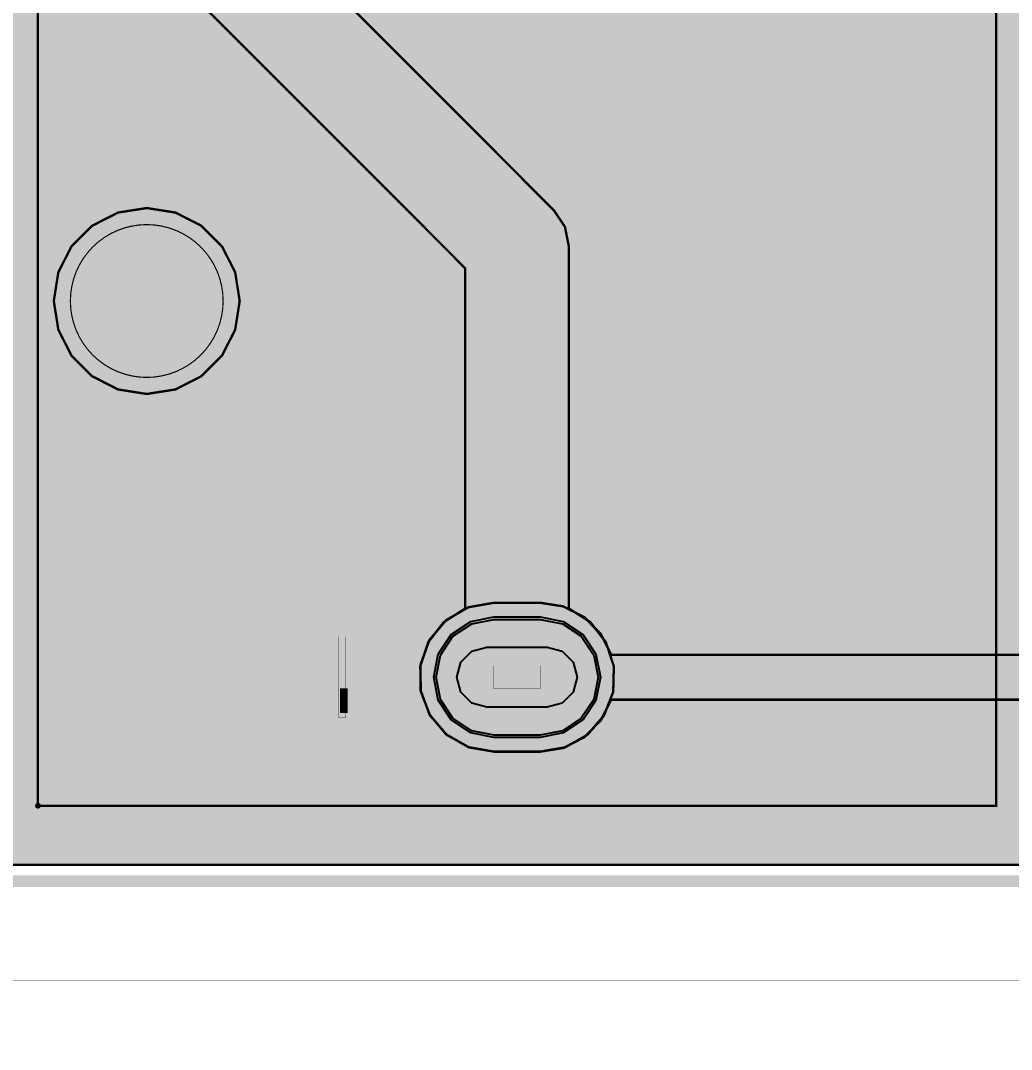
# Model space of a CAD drawing. Header units: millimetres. Extents: x -2 to 105, y -97 to 5.
# Drawn here: x 27.38 to 48.78, y -85.58 to -63.36 of the extents above; entities that cross this region are included whole.
import ezdxf
from ezdxf.enums import TextEntityAlignment as Align

# ---------------------------------------------------------------- set-up
doc = ezdxf.new("R2010")
doc.units = ezdxf.units.MM
doc.header["$MEASUREMENT"] = 0
for name, color, linetype, true_color in [('Board-Outline-Layer', 7, 'Continuous', 0xff00ff), ('Bottom-Layer', 7, 'Continuous', 0x0000ff), ('Bottom-Paste-Mask-Layer', 7, 'Continuous', 0x800000), ('Bottom-Silkscreen-Layer', 7, 'Continuous', 0x66cc33), ('Bottom-Solder-Mask-Layer', 7, 'Continuous', 0xaa00ff), ('Component-Marking-Layer', 7, 'Continuous', 0x66ffcc), ('Component-Shape-Layer', 7, 'Continuous', 0x00cccc), ('Document-Layer', 7, 'Continuous', 0xffffff), ('Hole-Layer', 7, 'Continuous', 0x222222), ('Multi-Layer', 7, 'Continuous', 0xc0c0c0), ('Pin-Soldering-Layer', 7, 'Continuous', 0xcc9999), ('Top-Layer', 7, 'Continuous', 0xff0000), ('Top-Paste-Mask-Layer', 7, 'Continuous', 0x808080), ('Top-Solder-Mask-Layer', 7, 'Continuous', 0x800080)]:
    doc.layers.add(name, color=color, linetype=linetype, true_color=true_color)
doc.styles.get("Standard").update_dxf_attribs({"font": 'arial.ttf'})

msp = doc.modelspace()

# ---------------------------------------------------------------- hatches: boundary and pattern name
at = {"layer": 'Bottom-Layer'}
for points in [[(8.583, -71.73), (8.583, -81.591), (3, -81.591), (2.316, -81.501), (1.679, -81.237), (1.132, -80.817), (0.712, -80.27), (0.448, -79.633), (0.358, -78.949), (0.358, -2.949), (0.448, -2.265), (0.712, -1.628), (1.132, -1.081), (1.679, -0.661), (2.316, -0.397), (3, -0.307), (80, -0.307), (80.684, -0.397), (81.321, -0.661), (81.868, -1.081), (82.288, -1.628), (82.552, -2.265), (82.642, -2.949), (82.642, -78.949), (82.552, -79.633), (82.288, -80.27), (81.868, -80.817), (81.321, -81.237), (80.684, -81.501), (80, -81.591), (24.383, -81.591), (24.383, -71.73), (24.352, -71.657), (24.279, -71.626), (19.355, -71.626), (19.355, -70.781), (19.506, -70.516), (19.523, -70.212), (19.401, -69.932), (19.167, -69.736), (18.87, -69.666), (18.573, -69.736), (18.339, -69.932), (18.217, -70.212), (18.234, -70.516), (18.385, -70.781), (18.385, -71.626), (8.687, -71.626), (8.613, -71.657)], [(57.894, -77.057), (40.137, -77.057), (39.91, -76.604), (39.554, -76.244), (39.104, -76.013), (38.604, -75.934), (37.604, -75.934), (37.054, -76.031), (36.57, -76.31), (36.211, -76.738), (36.02, -77.263), (36.02, -77.821), (36.211, -78.346), (36.57, -78.774), (37.054, -79.053), (37.604, -79.15), (38.604, -79.15), (39.104, -79.07), (39.554, -78.839), (39.91, -78.479), (40.137, -78.027), (58.095, -78.027), (58.28, -77.99), (58.438, -77.885), (74.191, -62.131), (74.296, -61.974), (74.333, -61.788), (74.333, -17.272), (74.296, -17.086), (74.191, -16.929), (73.937, -16.675), (73.78, -16.57), (73.594, -16.533), (68.885, -16.533), (68.699, -16.57), (68.542, -16.675), (67.541, -17.676), (67.247, -17.757), (67.02, -17.96), (66.908, -18.244), (66.935, -18.548), (67.095, -18.808), (67.355, -18.968), (67.659, -18.995), (67.942, -18.883), (68.146, -18.656), (68.227, -18.362), (69.086, -17.503), (73.363, -17.503), (73.363, -61.587)], [(28.096, -69.417), (28.194, -70.037), (28.479, -70.597), (28.924, -71.041), (29.483, -71.327), (30.104, -71.425), (30.724, -71.327), (31.284, -71.041), (31.729, -70.597), (32.014, -70.037), (32.112, -69.417), (32.014, -68.796), (31.729, -68.236), (31.284, -67.792), (30.724, -67.507), (30.104, -67.409), (29.483, -67.507), (28.924, -67.792), (28.479, -68.236), (28.194, -68.796)], [(37.604, -78.792), (37.126, -78.697), (36.72, -78.426), (36.449, -78.02), (36.354, -77.542), (36.449, -77.063), (36.72, -76.658), (37.126, -76.387), (37.604, -76.292), (38.604, -76.292), (39.082, -76.387), (39.488, -76.658), (39.759, -77.063), (39.854, -77.542), (39.759, -78.02), (39.488, -78.426), (39.082, -78.697), (38.604, -78.792)]]:
    msp.add_hatch(color=256, dxfattribs=at).paths.add_polyline_path(points)
at = {"layer": 'Bottom-Paste-Mask-Layer'}
msp.add_hatch(color=256, dxfattribs=at).paths.add_polyline_path([(37.604, -78.792), (37.126, -78.697), (36.72, -78.426), (36.449, -78.02), (36.354, -77.542), (36.449, -77.063), (36.72, -76.658), (37.126, -76.387), (37.604, -76.292), (38.604, -76.292), (39.082, -76.387), (39.488, -76.658), (39.759, -77.063), (39.854, -77.542), (39.759, -78.02), (39.488, -78.426), (39.082, -78.697), (38.604, -78.792)])
at = {"layer": 'Bottom-Solder-Mask-Layer'}
msp.add_hatch(color=256, dxfattribs=at).paths.add_polyline_path([(37.604, -78.843), (37.106, -78.744), (36.684, -78.462), (36.402, -78.04), (36.303, -77.542), (36.402, -77.044), (36.684, -76.622), (37.106, -76.34), (37.604, -76.241), (38.604, -76.241), (39.102, -76.34), (39.524, -76.622), (39.806, -77.044), (39.905, -77.542), (39.806, -78.04), (39.524, -78.462), (39.102, -78.744), (38.604, -78.843)])
at = {"layer": 'Component-Marking-Layer'}
msp.add_hatch(color=256, dxfattribs=at).paths.add_polyline_path([(27.694, -80.317, 1), (27.814, -80.317, 1)])
msp.add_hatch(color=256, dxfattribs=at).paths.add_polyline_path([(27.694, -80.317, 1), (27.814, -80.317, 1)])
at = {"layer": 'Document-Layer'}
msp.add_hatch(color=256, dxfattribs=at).paths.add_polyline_path([(34.404, -78.417), (34.254, -78.417), (34.254, -76.717), (34.254, -76.667), (34.304, -76.667), (34.404, -76.667)])
msp.add_hatch(color=256, dxfattribs=at).paths.add_polyline_path([(34.404, -78.417), (34.254, -78.417), (34.254, -76.717), (34.254, -76.667), (34.304, -76.667), (34.404, -76.667)])
at = {"layer": 'Hole-Layer'}
msp.add_hatch(color=256, dxfattribs=at).paths.add_polyline_path([(37.454, -78.192), (37.129, -78.105), (36.891, -77.867), (36.804, -77.542), (36.891, -77.217), (37.129, -76.979), (37.454, -76.892), (38.754, -76.892), (39.079, -76.979), (39.317, -77.217), (39.404, -77.542), (39.317, -77.867), (39.079, -78.105), (38.754, -78.192)])
at = {"layer": 'Multi-Layer'}
for points in [[(28.454, -69.417, 1), (31.754, -69.417, 1)], [(28.454, -69.417, 1), (31.754, -69.417, 1)], [(37.604, -78.792), (37.126, -78.697), (36.72, -78.426), (36.449, -78.02), (36.354, -77.542), (36.449, -77.063), (36.72, -76.658), (37.126, -76.387), (37.604, -76.292), (38.604, -76.292), (39.082, -76.387), (39.488, -76.658), (39.759, -77.063), (39.854, -77.542), (39.759, -78.02), (39.488, -78.426), (39.082, -78.697), (38.604, -78.792)], [(37.604, -78.792), (37.126, -78.697), (36.72, -78.426), (36.449, -78.02), (36.354, -77.542), (36.449, -77.063), (36.72, -76.658), (37.126, -76.387), (37.604, -76.292), (38.604, -76.292), (39.082, -76.387), (39.488, -76.658), (39.759, -77.063), (39.854, -77.542), (39.759, -78.02), (39.488, -78.426), (39.082, -78.697), (38.604, -78.792)], [(37.604, -78.792), (37.126, -78.697), (36.72, -78.426), (36.449, -78.02), (36.354, -77.542), (36.449, -77.063), (36.72, -76.658), (37.126, -76.387), (37.604, -76.292), (38.604, -76.292), (39.082, -76.387), (39.488, -76.658), (39.759, -77.063), (39.854, -77.542), (39.759, -78.02), (39.488, -78.426), (39.082, -78.697), (38.604, -78.792)]]:
    msp.add_hatch(color=256, dxfattribs=at).paths.add_polyline_path(points)
at = {"layer": 'Pin-Soldering-Layer'}
msp.add_hatch(color=256, dxfattribs=at).paths.add_polyline_path([(37.604, -77.292), (38.604, -77.292), (38.604, -77.792), (37.604, -77.792)])
msp.add_hatch(color=256, dxfattribs=at).paths.add_polyline_path([(37.604, -77.292), (38.604, -77.292), (38.604, -77.792), (37.604, -77.792)])
at = {"layer": 'Top-Layer'}
for points in [[(0.358, -78.949), (0.358, -66.487), (0.373, -66.488), (0.387, -66.489), (0.45, -66.489), (0.45, -74.96), (0.497, -75.195), (0.63, -75.393), (1.607, -76.371), (1.287, -77.058), (1.158, -77.804), (1.23, -78.559), (1.498, -79.268), (1.943, -79.882), (2.534, -80.357), (3.228, -80.66), (3.978, -80.77), (4.731, -80.679), (5.433, -80.393), (6.035, -79.933), (6.495, -79.331), (6.781, -78.629), (6.872, -77.876), (6.762, -77.126), (6.459, -76.431), (5.984, -75.841), (5.37, -75.396), (4.661, -75.128), (3.907, -75.056), (3.16, -75.184), (2.473, -75.505), (1.675, -74.707), (1.675, -66.489), (1.737, -66.489), (1.913, -66.443), (2.044, -66.317), (2.095, -66.143), (6.18, -66.143), (6.232, -66.317), (6.362, -66.443), (6.538, -66.489), (7.538, -66.489), (7.713, -66.443), (7.844, -66.317), (7.896, -66.143), (9.88, -66.143), (9.932, -66.317), (10.062, -66.443), (10.238, -66.489), (11.238, -66.489), (11.417, -66.441), (11.548, -66.31), (11.596, -66.131), (11.596, -65.923), (12.145, -65.374), (12.278, -65.175), (12.325, -64.941), (12.325, -63.339), (12.387, -63.339), (12.567, -63.291), (12.698, -63.16), (12.746, -62.981), (12.746, -61.081), (12.698, -60.902), (12.567, -60.77), (12.387, -60.722), (12.325, -60.722), (12.325, -57.369), (12.387, -57.369), (12.567, -57.321), (12.698, -57.19), (12.746, -57.011), (12.746, -55.111), (12.698, -54.932), (12.567, -54.8), (12.387, -54.752), (11.037, -54.752), (10.866, -54.796), (10.736, -54.917), (10.736, -49.051), (10.926, -48.796), (10.974, -48.481), (10.871, -48.181), (10.639, -47.963), (10.333, -47.877), (10.022, -47.944), (10.022, -40.021), (9.985, -39.835), (9.88, -39.678), (8.074, -37.872), (7.917, -37.767), (7.731, -37.73), (3.84, -37.73), (3.566, -37.323), (3.158, -37.052), (2.677, -36.957), (2.196, -37.053), (1.789, -37.326), (1.516, -37.734), (1.421, -38.215), (1.516, -38.696), (1.789, -39.104), (2.196, -39.377), (2.677, -39.473), (3.158, -39.379), (3.566, -39.107), (3.84, -38.7), (7.53, -38.7), (8.498, -39.668), (8.161, -39.803), (7.947, -40.095), (7.918, -40.456), (8.083, -40.779), (8.083, -43.046), (8.04, -42.879), (7.942, -42.738), (5.596, -40.392), (5.439, -40.287), (5.253, -40.25), (3.831, -40.25), (3.55, -39.848), (3.137, -39.583), (2.655, -39.497), (2.176, -39.602), (1.773, -39.882), (1.508, -40.294), (1.421, -40.777), (1.525, -41.256), (1.804, -41.659), (2.216, -41.925), (2.699, -42.013), (3.178, -41.91), (3.582, -41.632), (3.848, -41.22), (5.052, -41.22), (7.114, -43.282), (7.114, -53.08), (4.338, -55.856), (1.984, -55.856), (1.964, -55.799), (1.935, -55.746), (1.98, -55.65), (1.996, -55.545), (1.996, -54.929), (2.137, -54.929), (2.317, -54.881), (2.448, -54.749), (2.496, -54.57), (2.496, -53.593), (3.112, -52.977), (3.245, -52.778), (3.291, -52.544), (3.291, -49.474), (3.652, -49.173), (3.877, -48.759), (3.934, -48.292), (3.816, -47.837), (3.539, -47.457), (3.141, -47.205), (2.679, -47.117), (2.217, -47.205), (1.819, -47.457), (1.542, -47.837), (1.424, -48.292), (1.481, -48.759), (1.706, -49.173), (2.067, -49.474), (2.067, -52.29), (1.315, -53.042), (0.358, -53.042), (0.358, -2.949), (0.448, -2.265), (0.712, -1.628), (1.132, -1.081), (1.679, -0.661), (2.316, -0.397), (3, -0.307), (80, -0.307), (80.684, -0.397), (81.321, -0.661), (81.868, -1.081), (82.288, -1.628), (82.552, -2.265), (82.642, -2.949), (82.642, -78.949), (82.552, -79.633), (82.288, -80.27), (81.868, -80.817), (81.321, -81.237), (80.684, -81.501), (80, -81.591), (24.383, -81.591), (24.383, -72.367), (26.365, -72.367), (26.551, -72.33), (26.708, -72.225), (26.962, -71.971), (27.067, -71.814), (27.104, -71.628), (27.104, -64.567), (27.067, -64.381), (26.962, -64.224), (26.302, -63.563), (26.145, -63.458), (25.959, -63.421), (23.673, -63.421), (23.487, -63.458), (23.33, -63.563), (22.249, -64.644), (22.144, -64.801), (22.107, -64.987), (22.107, -65.529), (21.887, -65.529), (21.708, -65.577), (21.577, -65.708), (21.529, -65.887), (21.529, -67.237), (21.577, -67.416), (21.708, -67.547), (21.887, -67.595), (23.297, -67.595), (23.464, -67.554), (23.592, -67.44), (23.721, -67.554), (23.887, -67.595), (25.297, -67.595), (25.476, -67.547), (25.607, -67.416), (25.655, -67.237), (25.655, -65.887), (25.607, -65.708), (25.476, -65.577), (25.297, -65.529), (23.887, -65.529), (23.721, -65.57), (23.592, -65.684), (23.464, -65.57), (23.297, -65.529), (23.077, -65.529), (23.077, -65.188), (23.874, -64.392), (25.758, -64.392), (26.134, -64.768), (26.134, -71.397), (22.976, -71.397), (22.976, -71.253), (23.196, -71.253), (23.362, -71.212), (23.491, -71.098), (23.619, -71.212), (23.786, -71.253), (25.196, -71.253), (25.375, -71.205), (25.506, -71.074), (25.554, -70.895), (25.554, -69.545), (25.506, -69.366), (25.375, -69.235), (25.196, -69.187), (23.786, -69.187), (23.619, -69.228), (23.491, -69.342), (23.362, -69.228), (23.196, -69.187), (21.786, -69.187), (21.607, -69.235), (21.476, -69.366), (21.428, -69.545), (21.428, -70.099), (20.852, -70.099), (20.587, -69.948), (20.282, -69.932), (20.003, -70.053), (19.807, -70.287), (19.737, -70.584), (19.807, -70.881), (20.003, -71.115), (20.282, -71.237), (20.587, -71.22), (20.852, -71.069), (21.473, -71.069), (21.604, -71.204), (21.786, -71.253), (22.006, -71.253), (22.006, -71.626), (14.098, -71.626), (14.102, -71.589), (14.103, -71.552), (14.103, -71.362), (14.184, -71.362), (14.364, -71.314), (14.495, -71.183), (14.543, -71.004), (14.543, -69.811), (14.694, -69.66), (14.694, -71.004), (14.742, -71.183), (14.873, -71.314), (15.052, -71.362), (16.184, -71.362), (16.364, -71.314), (16.495, -71.183), (16.543, -71.004), (16.543, -69.627), (16.495, -69.448), (16.364, -69.317), (16.184, -69.269), (15.085, -69.269), (17.869, -66.485), (17.974, -66.327), (18.011, -66.142), (18.011, -52.987), (18.162, -52.722), (18.179, -52.418), (18.057, -52.138), (17.823, -51.942), (17.526, -51.872), (17.229, -51.942), (16.995, -52.138), (16.873, -52.418), (16.89, -52.722), (17.041, -52.987), (17.041, -54.978), (16.883, -54.714), (16.624, -54.55), (16.319, -54.52), (16.033, -54.63), (15.827, -54.858), (15.746, -55.154), (13.322, -57.577), (13.217, -57.734), (13.18, -57.92), (13.18, -66.449), (10.462, -69.167), (9.476, -69.167), (9.297, -69.215), (9.166, -69.346), (9.118, -69.525), (9.118, -70.902), (9.166, -71.081), (9.297, -71.212), (9.476, -71.26), (9.573, -71.26), (9.573, -71.626), (8.687, -71.626), (8.613, -71.657), (8.583, -71.73), (8.583, -81.591), (3, -81.591), (2.316, -81.501), (1.679, -81.237), (1.132, -80.817), (0.712, -80.27), (0.448, -79.633)], [(36.984, -68.709), (36.984, -76.058), (36.521, -76.353), (36.184, -76.787), (36.013, -77.309), (36.027, -77.858), (36.226, -78.37), (36.585, -78.786), (37.063, -79.056), (37.604, -79.15), (38.604, -79.15), (39.145, -79.056), (39.623, -78.786), (39.982, -78.37), (40.181, -77.858), (40.195, -77.309), (40.024, -76.787), (39.687, -76.353), (39.224, -76.058), (39.224, -68.245), (39.139, -67.816), (38.896, -67.453), (15.552, -44.109), (15.552, -36.223), (15.466, -35.795), (15.224, -35.431), (14.86, -35.188), (14.431, -35.103), (14.003, -35.188), (13.639, -35.431), (13.397, -35.795), (13.311, -36.223), (13.311, -44.573), (13.397, -45.001), (13.639, -45.365)], [(28.096, -69.417), (28.194, -70.037), (28.479, -70.597), (28.924, -71.041), (29.483, -71.327), (30.104, -71.425), (30.724, -71.327), (31.284, -71.041), (31.729, -70.597), (32.014, -70.037), (32.112, -69.417), (32.014, -68.796), (31.729, -68.236), (31.284, -67.792), (30.724, -67.507), (30.104, -67.409), (29.483, -67.507), (28.924, -67.792), (28.479, -68.236), (28.194, -68.796)], [(37.604, -78.792), (37.126, -78.697), (36.72, -78.426), (36.449, -78.02), (36.354, -77.542), (36.449, -77.063), (36.72, -76.658), (37.126, -76.387), (37.604, -76.292), (38.604, -76.292), (39.082, -76.387), (39.488, -76.658), (39.759, -77.063), (39.854, -77.542), (39.759, -78.02), (39.488, -78.426), (39.082, -78.697), (38.604, -78.792)]]:
    msp.add_hatch(color=256, dxfattribs=at).paths.add_polyline_path(points)
at = {"layer": 'Top-Paste-Mask-Layer'}
msp.add_hatch(color=256, dxfattribs=at).paths.add_polyline_path([(37.604, -78.792), (37.126, -78.697), (36.72, -78.426), (36.449, -78.02), (36.354, -77.542), (36.449, -77.063), (36.72, -76.658), (37.126, -76.387), (37.604, -76.292), (38.604, -76.292), (39.082, -76.387), (39.488, -76.658), (39.759, -77.063), (39.854, -77.542), (39.759, -78.02), (39.488, -78.426), (39.082, -78.697), (38.604, -78.792)])
at = {"layer": 'Top-Solder-Mask-Layer'}
msp.add_hatch(color=256, dxfattribs=at).paths.add_polyline_path([(37.604, -78.843), (37.106, -78.744), (36.684, -78.462), (36.402, -78.04), (36.303, -77.542), (36.402, -77.044), (36.684, -76.622), (37.106, -76.34), (37.604, -76.241), (38.604, -76.241), (39.102, -76.34), (39.524, -76.622), (39.806, -77.044), (39.905, -77.542), (39.806, -78.04), (39.524, -78.462), (39.102, -78.744), (38.604, -78.843)])

# ---------------------------------------------------------------- linework, layer by layer
at = {"layer": 'Board-Outline-Layer', "const_width": 0.254}
msp.add_lwpolyline([(0, -78.949), (0, -2.949, -0.414), (3, 0.051), (80, 0.051, -0.414), (83, -2.949), (83, -78.949, -0.414), (80, -81.949), (3, -81.949, -0.414)], format="xyb", close=True, dxfattribs=at)
at = {"layer": 'Bottom-Layer'}
for points, const_width in [([(-2.346, -85.578), (-2.346, 1.173), (88.689, 1.173), (88.689, -85.578)], 0.00508), ([(28.096, -69.417), (28.194, -70.037), (28.479, -70.597), (28.924, -71.041), (29.483, -71.327), (30.104, -71.425), (30.724, -71.327), (31.284, -71.041), (31.729, -70.597), (32.014, -70.037), (32.112, -69.417), (32.014, -68.796), (31.729, -68.236), (31.284, -67.792), (30.724, -67.507), (30.104, -67.409), (29.483, -67.507), (28.924, -67.792), (28.479, -68.236), (28.194, -68.796)], 0.0508)]:
    msp.add_lwpolyline(points, close=True, dxfattribs=dict(at, const_width=const_width))
for points, const_width in [([(57.894, -77.057), (40.137, -77.057), (39.91, -76.604), (39.554, -76.244), (39.104, -76.013), (38.604, -75.934), (37.604, -75.934), (37.054, -76.031), (36.57, -76.31), (36.211, -76.738), (36.02, -77.263), (36.02, -77.821), (36.211, -78.346), (36.57, -78.774), (37.054, -79.053), (37.604, -79.15), (38.604, -79.15), (39.104, -79.07), (39.554, -78.839), (39.91, -78.479), (40.137, -78.027), (58.095, -78.027)], 0.0508), ([(58.095, -77.542), (38.104, -77.542)], 0.254), ([(80, -81.591), (24.383, -81.591)], 0.0508)]:
    msp.add_lwpolyline(points, dxfattribs=dict(at, const_width=const_width))
msp.add_lwpolyline([(37.604, -78.792), (37.126, -78.697), (36.72, -78.426), (36.449, -78.02), (36.354, -77.542), (36.449, -77.063), (36.72, -76.658), (37.126, -76.387), (37.604, -76.292), (38.604, -76.292), (39.082, -76.387), (39.488, -76.658), (39.759, -77.063), (39.854, -77.542), (39.759, -78.02), (39.488, -78.426), (39.082, -78.697), (38.604, -78.792)], close=True, dxfattribs=at)
at = {"layer": 'Bottom-Paste-Mask-Layer'}
msp.add_lwpolyline([(37.604, -78.792), (37.126, -78.697), (36.72, -78.426), (36.449, -78.02), (36.354, -77.542), (36.449, -77.063), (36.72, -76.658), (37.126, -76.387), (37.604, -76.292), (38.604, -76.292), (39.082, -76.387), (39.488, -76.658), (39.759, -77.063), (39.854, -77.542), (39.759, -78.02), (39.488, -78.426), (39.082, -78.697), (38.604, -78.792)], close=True, dxfattribs=at)
at = {"layer": 'Bottom-Silkscreen-Layer', "const_width": 0.254}
for points in [[(27.779, -80.342), (27.779, -3.292)], [(27.779, -80.342), (27.779, -3.292)], [(48.429, -80.342), (48.429, -3.291)], [(48.429, -80.342), (48.429, -3.291)], [(27.779, -80.342), (48.429, -80.342)], [(27.779, -80.342), (48.429, -80.342)]]:
    msp.add_lwpolyline(points, dxfattribs=at)
at = {"layer": 'Bottom-Solder-Mask-Layer'}
msp.add_lwpolyline([(37.604, -78.843), (37.106, -78.744), (36.684, -78.462), (36.402, -78.04), (36.303, -77.542), (36.402, -77.044), (36.684, -76.622), (37.106, -76.34), (37.604, -76.241), (38.604, -76.241), (39.102, -76.34), (39.524, -76.622), (39.806, -77.044), (39.905, -77.542), (39.806, -78.04), (39.524, -78.462), (39.102, -78.744), (38.604, -78.843)], close=True, dxfattribs=at)
at = {"layer": 'Component-Marking-Layer', "const_width": 0.00508}
msp.add_lwpolyline([(27.694, -80.317, 1), (27.814, -80.317), (27.814, -80.317, 1), (27.694, -80.317)], format="xyb", dxfattribs=at)
msp.add_lwpolyline([(27.694, -80.317, 1), (27.814, -80.317), (27.814, -80.317, 1), (27.694, -80.317)], format="xyb", dxfattribs=at)
at = {"layer": 'Component-Shape-Layer', "const_width": 0.0508}
msp.add_lwpolyline([(27.754, -80.317), (27.754, -3.317), (48.454, -3.317), (48.454, -80.317)], close=True, dxfattribs=at)
msp.add_lwpolyline([(27.754, -80.317), (27.754, -3.317), (48.454, -3.317), (48.454, -80.317)], close=True, dxfattribs=at)
at = {"layer": 'Document-Layer', "const_width": 1.515}
msp.add_lwpolyline([(29.354, -69.417, 1), (30.854, -69.417, 1)], format="xyb", close=True, dxfattribs=at)
msp.add_lwpolyline([(29.354, -69.417, 1), (30.854, -69.417, 1)], format="xyb", close=True, dxfattribs=at)
at = {"layer": 'Document-Layer', "const_width": 0.00508}
msp.add_lwpolyline([(34.404, -78.417), (34.254, -78.417), (34.254, -76.717), (34.254, -76.667), (34.304, -76.667), (34.404, -76.667)], close=True, dxfattribs=at)
msp.add_lwpolyline([(34.404, -78.417), (34.254, -78.417), (34.254, -76.717), (34.254, -76.667), (34.304, -76.667), (34.404, -76.667)], close=True, dxfattribs=at)
at = {"layer": 'Hole-Layer'}
msp.add_lwpolyline([(37.454, -78.192), (37.129, -78.105), (36.891, -77.867), (36.804, -77.542), (36.891, -77.217), (37.129, -76.979), (37.454, -76.892), (38.754, -76.892), (39.079, -76.979), (39.317, -77.217), (39.404, -77.542), (39.317, -77.867), (39.079, -78.105), (38.754, -78.192)], close=True, dxfattribs=at)
at = {"layer": 'Multi-Layer', "const_width": 0.0254}
msp.add_lwpolyline([(28.454, -69.417, 1), (31.754, -69.417), (31.754, -69.417, 1), (28.454, -69.417)], format="xyb", dxfattribs=at)
msp.add_lwpolyline([(28.454, -69.417, 1), (31.754, -69.417), (31.754, -69.417, 1), (28.454, -69.417)], format="xyb", dxfattribs=at)
at = {"layer": 'Multi-Layer'}
msp.add_lwpolyline([(37.604, -78.792), (37.126, -78.697), (36.72, -78.426), (36.449, -78.02), (36.354, -77.542), (36.449, -77.063), (36.72, -76.658), (37.126, -76.387), (37.604, -76.292), (38.604, -76.292), (39.082, -76.387), (39.488, -76.658), (39.759, -77.063), (39.854, -77.542), (39.759, -78.02), (39.488, -78.426), (39.082, -78.697), (38.604, -78.792)], close=True, dxfattribs=at)
msp.add_lwpolyline([(37.604, -78.792), (37.126, -78.697), (36.72, -78.426), (36.449, -78.02), (36.354, -77.542), (36.449, -77.063), (36.72, -76.658), (37.126, -76.387), (37.604, -76.292), (38.604, -76.292), (39.082, -76.387), (39.488, -76.658), (39.759, -77.063), (39.854, -77.542), (39.759, -78.02), (39.488, -78.426), (39.082, -78.697), (38.604, -78.792)], close=True, dxfattribs=at)
msp.add_lwpolyline([(37.604, -78.792), (37.126, -78.697), (36.72, -78.426), (36.449, -78.02), (36.354, -77.542), (36.449, -77.063), (36.72, -76.658), (37.126, -76.387), (37.604, -76.292), (38.604, -76.292), (39.082, -76.387), (39.488, -76.658), (39.759, -77.063), (39.854, -77.542), (39.759, -78.02), (39.488, -78.426), (39.082, -78.697), (38.604, -78.792)], close=True, dxfattribs=at)
at = {"layer": 'Pin-Soldering-Layer', "const_width": 0.00508}
msp.add_lwpolyline([(37.604, -77.292), (38.604, -77.292), (38.604, -77.792), (37.604, -77.792)], close=True, dxfattribs=at)
msp.add_lwpolyline([(37.604, -77.292), (38.604, -77.292), (38.604, -77.792), (37.604, -77.792)], close=True, dxfattribs=at)
at = {"layer": 'Top-Layer'}
for points, const_width in [([(0, -84.099), (0, 0.102), (85.578, 0.102), (85.578, -84.099)], 0.00508), ([(28.096, -69.417), (28.194, -70.037), (28.479, -70.597), (28.924, -71.041), (29.483, -71.327), (30.104, -71.425), (30.724, -71.327), (31.284, -71.041), (31.729, -70.597), (32.014, -70.037), (32.112, -69.417), (32.014, -68.796), (31.729, -68.236), (31.284, -67.792), (30.724, -67.507), (30.104, -67.409), (29.483, -67.507), (28.924, -67.792), (28.479, -68.236), (28.194, -68.796)], 0.0508)]:
    msp.add_lwpolyline(points, close=True, dxfattribs=dict(at, const_width=const_width))
for points, const_width in [([(38.104, -68.245), (14.431, -44.573)], 1.524), ([(13.639, -45.365), (36.984, -68.709), (36.984, -76.058), (36.521, -76.353), (36.184, -76.787), (36.013, -77.309), (36.027, -77.858), (36.226, -78.37), (36.585, -78.786), (37.063, -79.056), (37.604, -79.15), (38.604, -79.15), (39.145, -79.056), (39.623, -78.786), (39.982, -78.37), (40.181, -77.858), (40.195, -77.309), (40.024, -76.787), (39.687, -76.353), (39.224, -76.058), (39.224, -68.245), (39.139, -67.816), (38.896, -67.453), (15.552, -44.109)], 0.0508), ([(38.104, -77.542), (38.104, -68.245)], 1.524), ([(80, -81.591), (24.383, -81.591)], 0.0508)]:
    msp.add_lwpolyline(points, dxfattribs=dict(at, const_width=const_width))
msp.add_lwpolyline([(37.604, -78.792), (37.126, -78.697), (36.72, -78.426), (36.449, -78.02), (36.354, -77.542), (36.449, -77.063), (36.72, -76.658), (37.126, -76.387), (37.604, -76.292), (38.604, -76.292), (39.082, -76.387), (39.488, -76.658), (39.759, -77.063), (39.854, -77.542), (39.759, -78.02), (39.488, -78.426), (39.082, -78.697), (38.604, -78.792)], close=True, dxfattribs=at)
at = {"layer": 'Top-Paste-Mask-Layer'}
msp.add_lwpolyline([(37.604, -78.792), (37.126, -78.697), (36.72, -78.426), (36.449, -78.02), (36.354, -77.542), (36.449, -77.063), (36.72, -76.658), (37.126, -76.387), (37.604, -76.292), (38.604, -76.292), (39.082, -76.387), (39.488, -76.658), (39.759, -77.063), (39.854, -77.542), (39.759, -78.02), (39.488, -78.426), (39.082, -78.697), (38.604, -78.792)], close=True, dxfattribs=at)
at = {"layer": 'Top-Solder-Mask-Layer'}
msp.add_lwpolyline([(37.604, -78.843), (37.106, -78.744), (36.684, -78.462), (36.402, -78.04), (36.303, -77.542), (36.402, -77.044), (36.684, -76.622), (37.106, -76.34), (37.604, -76.241), (38.604, -76.241), (39.102, -76.34), (39.524, -76.622), (39.806, -77.044), (39.905, -77.542), (39.806, -78.04), (39.524, -78.462), (39.102, -78.744), (38.604, -78.843)], close=True, dxfattribs=at)

# ---------------------------------------------------------------- texts
at = {"layer": 'Bottom-Silkscreen-Layer', "text_generation_flag": 2, "width": 1.1}
msp.add_text('-', height=1.422, rotation=-90, dxfattribs=at).set_placement((33.385, -78.41), align=Align.BOTTOM_LEFT)
msp.add_text('-', height=1.422, rotation=-90, dxfattribs=at).set_placement((33.385, -78.41), align=Align.BOTTOM_LEFT)

doc.saveas('drawing.dxf')
